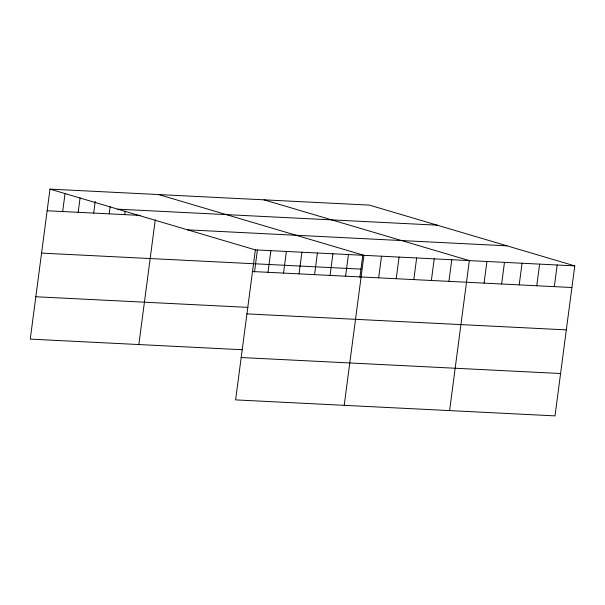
<?xml version="1.0" encoding="UTF-8"?>
<svg xmlns="http://www.w3.org/2000/svg" width="605" height="605" viewBox="0 0 605 605"><rect width="100%" height="100%" fill="white"/><g stroke="black" fill="none" stroke-linecap="round" stroke-linejoin="round"><path stroke-width="0.91" d="M49.996 189.123L255.348 249.895L235.602 399.89L555.004 415.877L574.75 265.882L369.398 205.11L49.996 189.123L30.25 339.118L242.401 349.735M62.663 211.531L65.037 193.502M78.174 212.31L80.072 197.888M93.692 213.081L95.235 201.367M109.203 213.86L110.155 206.653M124.721 214.639L125.19 211.032M138.847 344.555L155.258 219.872M254.493 272.008L257.39 250.016M268.015 272.303L270.866 250.667M283.533 273.082L286.377 251.446M299.044 273.853L301.895 252.224M314.555 274.632L317.406 252.996M330.073 275.411L332.916 253.775M345.584 276.183L348.435 254.554M359.892 277.287L362.788 255.295M344.2 405.327L363.945 255.333L158.593 194.56M378.67 277.839L381.513 256.21M396.23 278.724L399.081 257.087M413.797 279.601L416.648 257.972M431.365 280.478L434.216 258.849M448.933 281.363L451.784 259.726M449.598 410.598L469.351 260.604L263.992 199.839M484.068 283.117L486.919 261.489M501.636 284.002L504.479 262.366M519.203 284.879L522.047 263.243M536.771 285.757L539.615 264.128M554.331 286.641L557.182 265.005M117.763 209.179L437.165 225.166M47.152 210.752L140.231 215.418M187.588 229.84L506.982 245.834M255.348 249.895L574.75 265.882M41.571 253.109L360.973 269.104M252.504 271.524L571.899 287.519M35.824 296.752L247.974 307.378M246.923 313.882L566.325 329.876M241.183 357.525L560.578 373.519"/></g></svg>
